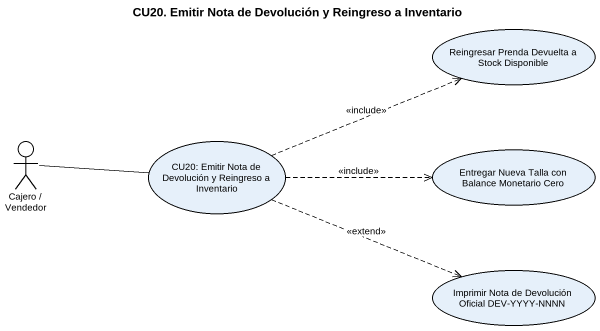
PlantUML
@startuml
title CU20. Emitir Nota de Devolución y Reingreso a Inventario
usecase "Reingresar Prenda Devuelta a Stock Disponible" as Reingresar_Prenda_Devuelta
actor "Cajero / Vendedor" as Cajero_Vendedor
usecase "CU20: Emitir Nota de Devolución y Reingreso a Inventario" as CU20_Emitir_Nota_de
usecase "Entregar Nueva Talla con Balance Monetario Cero" as Entregar_Nueva_Talla_con
usecase "Imprimir Nota de Devolución Oficial DEV-YYYY-NNNN" as Imprimir_Nota_de_Devolución
Cajero_Vendedor -right- CU20_Emitir_Nota_de
CU20_Emitir_Nota_de .right.> Reingresar_Prenda_Devuelta : <<include>>
CU20_Emitir_Nota_de .right.> Entregar_Nueva_Talla_con : <<include>>
CU20_Emitir_Nota_de .right.> Imprimir_Nota_de_Devolución : <<extend>>
@enduml
